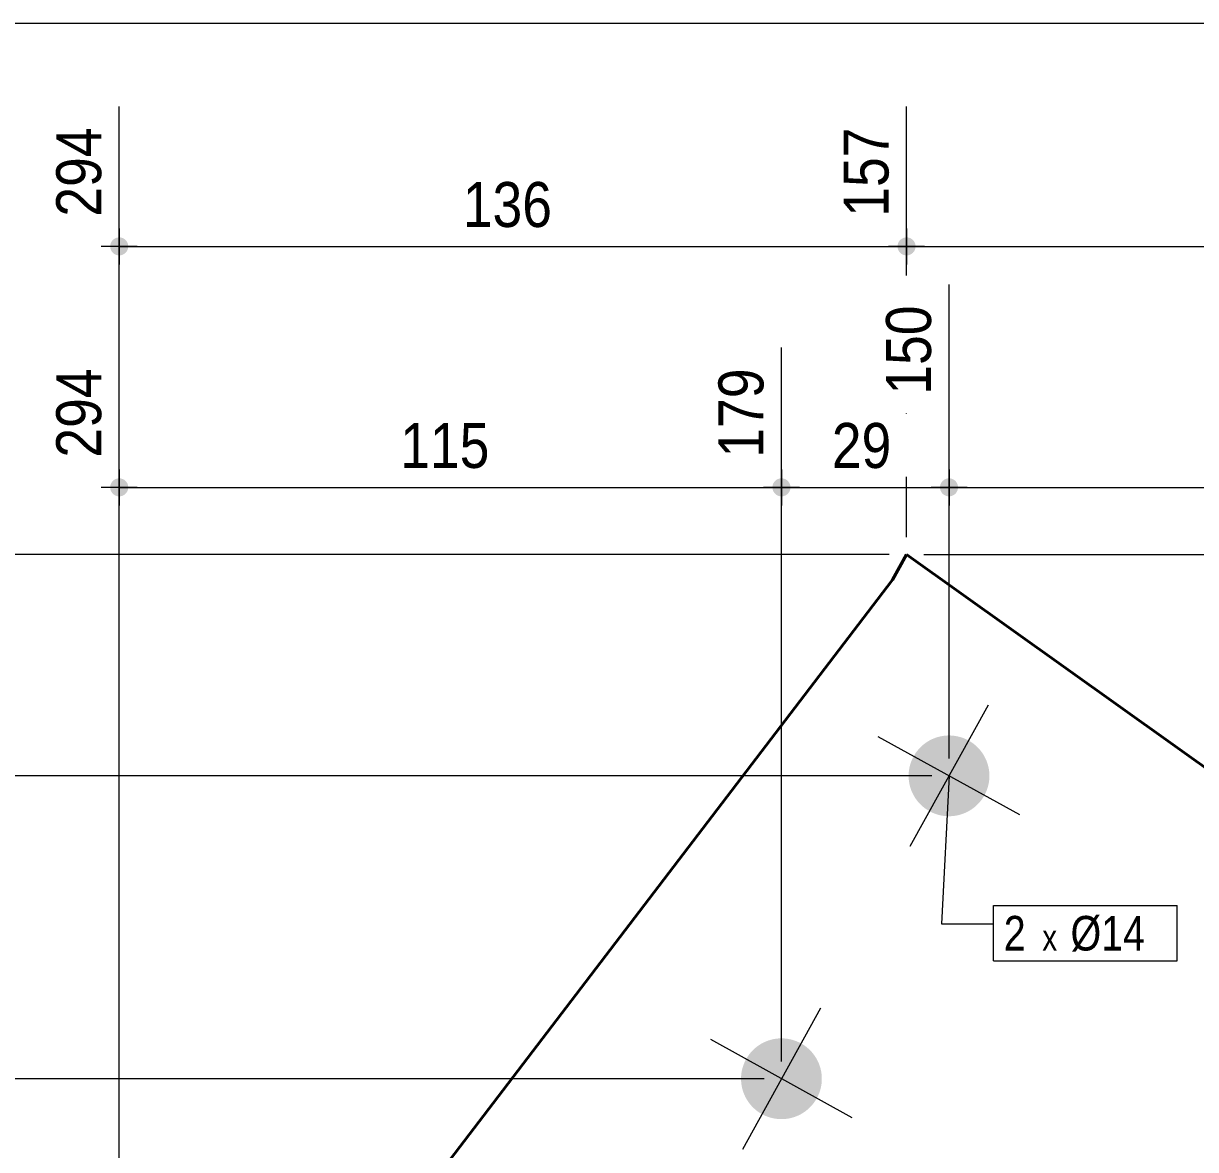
# Model space of a CAD drawing. Header units: millimetres. Extents: x 2 to 287, y 5 to 195.
# Drawn here: x 84.1 to 151.8, y 129.9 to 195 of the extents above; entities that cross this region are included whole.
import ezdxf

# ---------------------------------------------------------------- set-up
doc = ezdxf.new("R2010")
doc.units = ezdxf.units.MM
for name, color, linetype, lineweight in [('Boulon', 7, 'Continuous', 0), ('Cotation', 7, 'Continuous', 0), ('Désignation boulon', 3, 'Continuous', 0), ('Feuille dessin', 5, 'Continuous', 0), ('Piece', 2, 'Continuous', 0)]:
    doc.layers.add(name, color=color, linetype=linetype, lineweight=lineweight)
doc.styles.add('ARIAL', font='ARIAL.TTF')
doc.styles.add('COMIC_SANS_MS', font='COMIC.TTF')

# ---------------------------------------------------------------- blocks, each defined once
blk = doc.blocks.new('*A2')
at = {"layer": 'Boulon'}
for points in [[(135.533, 152.704), (135.563, 152.753), (135.593, 152.802), (135.625, 152.849), (135.658, 152.896), (135.693, 152.942), (135.728, 152.987), (135.764, 153.031), (135.802, 153.074), (135.84, 153.117), (135.88, 153.158), (135.921, 153.199), (135.962, 153.238), (136.005, 153.276), (136.048, 153.314), (136.092, 153.35), (136.138, 153.385), (136.184, 153.419), (136.231, 153.452), (136.278, 153.484), (136.327, 153.514), (136.376, 153.543), (136.426, 153.572), (136.476, 153.598), (136.528, 153.624), (136.579, 153.649), (136.632, 153.672), (136.685, 153.693), (136.738, 153.714), (136.792, 153.733), (136.847, 153.751), (136.901, 153.767), (136.957, 153.783), (137.012, 153.796), (137.068, 153.809), (137.124, 153.82), (137.181, 153.83), (137.237, 153.838), (137.294, 153.845), (137.351, 153.85), (137.408, 153.854), (137.466, 153.857), (137.523, 153.858), (137.58, 153.858), (137.637, 153.857), (137.695, 153.854), (137.752, 153.849), (137.809, 153.844), (137.865, 153.837), (137.922, 153.828), (137.978, 153.818), (138.035, 153.807), (138.09, 153.794), (138.146, 153.78), (138.201, 153.765), (138.256, 153.748), (138.31, 153.73), (138.364, 153.711), (138.418, 153.69), (138.47, 153.668), (138.523, 153.645), (138.574, 153.62), (138.626, 153.594), (138.676, 153.567), (138.726, 153.539), (138.775, 153.509), (138.823, 153.478), (138.871, 153.446), (138.917, 153.413), (138.963, 153.379), (139.008, 153.344), (139.053, 153.307), (139.096, 153.27), (139.138, 153.231), (139.18, 153.192), (139.22, 153.151), (139.259, 153.11), (139.298, 153.067), (139.335, 153.024), (139.371, 152.979), (139.407, 152.934), (139.441, 152.888), (139.473, 152.841), (139.505, 152.794), (139.536, 152.745), (139.565, 152.696), (139.593, 152.646), (139.62, 152.595), (139.646, 152.544), (139.67, 152.492), (139.693, 152.44), (139.715, 152.387), (139.735, 152.334), (139.755, 152.28), (139.772, 152.225), (139.789, 152.17), (139.804, 152.115), (139.818, 152.06), (139.83, 152.004), (139.841, 151.948), (139.851, 151.891), (139.859, 151.834), (139.866, 151.778), (139.872, 151.721), (139.876, 151.663), (139.879, 151.606), (139.88, 151.549), (139.88, 151.492), (139.878, 151.434), (139.875, 151.377), (139.871, 151.32), (139.865, 151.263), (139.858, 151.206), (139.85, 151.15), (139.84, 151.093), (139.828, 151.037), (139.816, 150.981), (139.802, 150.926), (139.786, 150.871), (139.77, 150.816), (139.752, 150.762), (139.732, 150.708), (139.711, 150.654), (139.689, 150.601), (139.666, 150.549), (139.641, 150.497), (139.616, 150.446), (139.589, 150.396), (139.56, 150.346), (139.531, 150.297), (139.5, 150.249), (139.468, 150.201), (139.435, 150.154), (139.401, 150.108), (139.365, 150.063), (139.329, 150.019), (139.291, 149.976), (139.253, 149.934), (139.213, 149.892), (139.173, 149.852), (139.131, 149.812), (139.089, 149.774), (139.045, 149.737), (139.001, 149.7), (138.956, 149.665), (138.91, 149.631), (138.863, 149.598), (138.815, 149.567), (138.767, 149.536), (138.717, 149.507), (138.668, 149.479), (138.617, 149.452), (138.566, 149.426), (138.514, 149.402), (138.462, 149.379), (138.409, 149.357), (138.355, 149.336), (138.301, 149.317), (138.247, 149.299), (138.192, 149.283), (138.137, 149.268), (138.081, 149.254), (138.025, 149.241), (137.969, 149.23), (137.913, 149.221), (137.856, 149.212), (137.799, 149.206), (137.742, 149.2), (137.685, 149.196), (137.628, 149.193), (137.571, 149.192), (137.513, 149.192), (137.456, 149.194), (137.399, 149.196), (137.342, 149.201), (137.285, 149.207), (137.228, 149.214), (137.171, 149.222), (137.115, 149.232), (137.059, 149.243), (137.003, 149.256), (136.947, 149.27), (136.892, 149.285), (136.837, 149.302), (136.783, 149.32), (136.729, 149.34), (136.676, 149.36), (136.623, 149.382), (136.571, 149.406), (136.519, 149.43), (136.468, 149.456), (136.417, 149.483), (136.368, 149.512), (136.319, 149.541), (136.27, 149.572), (136.223, 149.604), (136.176, 149.637), (136.13, 149.671), (136.085, 149.706), (136.041, 149.743), (135.997, 149.78), (135.955, 149.819), (135.914, 149.858), (135.873, 149.899), (135.834, 149.941), (135.796, 149.983), (135.758, 150.027), (135.722, 150.071), (135.687, 150.116), (135.653, 150.162), (135.62, 150.209), (135.588, 150.257), (135.558, 150.305), (135.528, 150.354), (135.5, 150.404), (135.473, 150.455), (135.448, 150.506), (135.423, 150.558), (135.4, 150.61), (135.378, 150.663), (135.358, 150.717), (135.339, 150.771), (135.321, 150.825), (135.304, 150.88), (135.289, 150.935), (135.275, 150.991), (135.263, 151.047), (135.252, 151.103), (135.242, 151.159), (135.234, 151.216), (135.227, 151.273), (135.222, 151.33), (135.217, 151.387), (135.215, 151.444), (135.213, 151.501), (135.214, 151.559), (135.215, 151.616), (135.218, 151.673), (135.222, 151.73), (135.228, 151.787), (135.235, 151.844), (135.244, 151.901), (135.254, 151.957), (135.265, 152.013), (135.278, 152.069), (135.292, 152.124), (135.307, 152.18), (135.324, 152.234), (135.342, 152.289), (135.361, 152.343), (135.382, 152.396), (135.404, 152.449), (135.427, 152.501), (135.452, 152.553), (135.478, 152.604), (135.505, 152.654)], [(125.854, 135.203), (125.883, 135.252), (125.914, 135.3), (125.946, 135.348), (125.979, 135.394), (126.013, 135.44), (126.048, 135.485), (126.085, 135.529), (126.122, 135.573), (126.161, 135.615), (126.2, 135.657), (126.241, 135.697), (126.283, 135.736), (126.325, 135.775), (126.368, 135.812), (126.413, 135.848), (126.458, 135.883), (126.504, 135.917), (126.551, 135.95), (126.599, 135.982), (126.647, 136.013), (126.696, 136.042), (126.746, 136.07), (126.797, 136.097), (126.848, 136.123), (126.9, 136.147), (126.952, 136.17), (127.005, 136.192), (127.059, 136.212), (127.113, 136.232), (127.167, 136.249), (127.222, 136.266), (127.277, 136.281), (127.333, 136.295), (127.389, 136.307), (127.445, 136.318), (127.501, 136.328), (127.558, 136.336), (127.615, 136.343), (127.672, 136.349), (127.729, 136.353), (127.786, 136.355), (127.843, 136.357), (127.901, 136.357), (127.958, 136.355), (128.015, 136.352), (128.072, 136.348), (128.129, 136.342), (128.186, 136.335), (128.242, 136.326), (128.299, 136.317), (128.355, 136.305), (128.411, 136.293), (128.466, 136.279), (128.522, 136.263), (128.576, 136.246), (128.631, 136.228), (128.685, 136.209), (128.738, 136.188), (128.791, 136.166), (128.843, 136.143), (128.895, 136.118), (128.946, 136.092), (128.996, 136.065), (129.046, 136.037), (129.095, 136.008), (129.144, 135.977), (129.191, 135.945), (129.238, 135.912), (129.284, 135.878), (129.329, 135.842), (129.373, 135.806), (129.416, 135.768), (129.459, 135.73), (129.5, 135.69), (129.54, 135.65), (129.58, 135.608), (129.618, 135.566), (129.656, 135.522), (129.692, 135.478), (129.727, 135.433), (129.761, 135.387), (129.794, 135.34), (129.826, 135.292), (129.856, 135.244), (129.885, 135.194), (129.914, 135.144), (129.94, 135.094), (129.966, 135.043), (129.99, 134.991), (130.014, 134.938), (130.035, 134.886), (130.056, 134.832), (130.075, 134.778), (130.093, 134.724), (130.109, 134.669), (130.125, 134.614), (130.138, 134.558), (130.151, 134.502), (130.162, 134.446), (130.172, 134.389), (130.18, 134.333), (130.187, 134.276), (130.192, 134.219), (130.196, 134.162), (130.199, 134.105), (130.2, 134.047), (130.2, 133.99), (130.199, 133.933), (130.196, 133.876), (130.191, 133.819), (130.186, 133.762), (130.179, 133.705), (130.17, 133.648), (130.16, 133.592), (130.149, 133.536), (130.136, 133.48), (130.122, 133.424), (130.107, 133.369), (130.09, 133.314), (130.072, 133.26), (130.053, 133.206), (130.032, 133.153), (130.01, 133.1), (129.986, 133.048), (129.962, 132.996), (129.936, 132.945), (129.909, 132.894), (129.881, 132.844), (129.851, 132.795), (129.82, 132.747), (129.788, 132.7), (129.755, 132.653), (129.721, 132.607), (129.686, 132.562), (129.649, 132.518), (129.612, 132.474), (129.573, 132.432), (129.534, 132.391), (129.493, 132.35), (129.452, 132.311), (129.409, 132.272), (129.366, 132.235), (129.321, 132.199), (129.276, 132.164), (129.23, 132.13), (129.183, 132.097), (129.136, 132.065), (129.087, 132.035), (129.038, 132.005), (128.988, 131.977), (128.937, 131.95), (128.886, 131.925), (128.834, 131.9), (128.782, 131.877), (128.729, 131.855), (128.676, 131.835), (128.622, 131.816), (128.567, 131.798), (128.512, 131.781), (128.457, 131.766), (128.402, 131.752), (128.346, 131.74), (128.289, 131.729), (128.233, 131.719), (128.176, 131.711), (128.12, 131.704), (128.063, 131.698), (128.005, 131.694), (127.948, 131.692), (127.891, 131.69), (127.834, 131.69), (127.776, 131.692), (127.719, 131.695), (127.662, 131.699), (127.605, 131.705), (127.548, 131.712), (127.492, 131.721), (127.435, 131.731), (127.379, 131.742), (127.323, 131.754), (127.268, 131.768), (127.213, 131.784), (127.158, 131.801), (127.104, 131.819), (127.05, 131.838), (126.996, 131.859), (126.943, 131.881), (126.891, 131.904), (126.839, 131.929), (126.788, 131.955), (126.738, 131.982), (126.688, 132.01), (126.639, 132.04), (126.591, 132.07), (126.543, 132.102), (126.496, 132.135), (126.45, 132.169), (126.405, 132.205), (126.361, 132.241), (126.318, 132.279), (126.276, 132.317), (126.234, 132.357), (126.194, 132.397), (126.154, 132.439), (126.116, 132.481), (126.079, 132.525), (126.042, 132.569), (126.007, 132.614), (125.973, 132.661), (125.94, 132.707), (125.909, 132.755), (125.878, 132.804), (125.849, 132.853), (125.821, 132.903), (125.794, 132.953), (125.768, 133.004), (125.744, 133.056), (125.721, 133.109), (125.699, 133.162), (125.678, 133.215), (125.659, 133.269), (125.641, 133.323), (125.625, 133.378), (125.61, 133.433), (125.596, 133.489), (125.583, 133.545), (125.572, 133.601), (125.563, 133.658), (125.554, 133.714), (125.547, 133.771), (125.542, 133.828), (125.538, 133.885), (125.535, 133.942), (125.534, 134), (125.534, 134.057), (125.536, 134.114), (125.538, 134.171), (125.543, 134.229), (125.549, 134.285), (125.556, 134.342), (125.564, 134.399), (125.574, 134.455), (125.585, 134.511), (125.598, 134.567), (125.612, 134.623), (125.627, 134.678), (125.644, 134.733), (125.662, 134.787), (125.682, 134.841), (125.702, 134.894), (125.724, 134.947), (125.748, 135), (125.772, 135.051), (125.798, 135.102), (125.825, 135.153)]]:
    blk.add_hatch(color=256, dxfattribs=at).paths.add_polyline_path(points, flags=17)
at = {"layer": 'Boulon', "linetype": 'Continuous', "lineweight": 0}
for p, q in [((139.805, 155.609), (135.288, 147.441)), ((141.63, 149.267), (133.463, 153.784)), ((130.126, 138.107), (125.609, 129.94)), ((131.951, 131.765), (123.783, 136.282))]:
    blk.add_line(p, q, dxfattribs=at)
blk = doc.blocks.new('*A4')
at = {"layer": 'Piece', "color": 2, "linetype": 'Continuous', "lineweight": 40}
for p, q in [((135.094032, 164.30912), (134.287402, 162.85066)), ((176.584149, 134.714732), (135.094032, 164.30912)), ((134.287402, 162.85066), (89.615001, 104.305943))]:
    blk.add_line(p, q, dxfattribs=at)
blk = doc.blocks.new('*A5')
at = {"layer": 'Feuille dessin', "linetype": 'Continuous', "lineweight": 0}
blk.add_line((282, 195), (5, 195), dxfattribs=at)
blk = doc.blocks.new('*A15')
at = {"layer": 'Cotation', "linetype": 'Continuous', "lineweight": 0}
blk.add_line((126.867, 134.024), (57.446, 134.024), dxfattribs=at)
blk = doc.blocks.new('*A16')
at = {"layer": 'Cotation', "linetype": 'Continuous', "lineweight": 0}
for p, q in [((136.547, 151.525), (53.806, 151.525)), ((126.867, 134.024), (57.446, 134.024))]:
    blk.add_line(p, q, dxfattribs=at)
blk = doc.blocks.new('*A17')
at = {"layer": 'Cotation', "linetype": 'Continuous', "lineweight": 0}
for p, q in [((134.094, 164.309), (60.529, 164.309)), ((136.547, 151.525), (53.806, 151.525))]:
    blk.add_line(p, q, dxfattribs=at)
blk = doc.blocks.new('*A23')
at = {"layer": 'Cotation'}
for points in [[(197.589, 163.79), (197.564, 163.792), (197.539, 163.795), (197.514, 163.799), (197.489, 163.805), (197.464, 163.812), (197.44, 163.82), (197.416, 163.829), (197.393, 163.839), (197.37, 163.851), (197.348, 163.863), (197.326, 163.877), (197.305, 163.891), (197.285, 163.907), (197.266, 163.924), (197.247, 163.941), (197.23, 163.96), (197.213, 163.979), (197.197, 163.999), (197.183, 164.02), (197.169, 164.042), (197.156, 164.064), (197.145, 164.087), (197.135, 164.11), (197.125, 164.134), (197.117, 164.158), (197.111, 164.183), (197.105, 164.208), (197.101, 164.233), (197.098, 164.258), (197.096, 164.284), (197.095, 164.309), (197.096, 164.335), (197.098, 164.36), (197.101, 164.385), (197.105, 164.411), (197.111, 164.435), (197.117, 164.46), (197.125, 164.484), (197.135, 164.508), (197.145, 164.531), (197.156, 164.554), (197.169, 164.576), (197.183, 164.598), (197.197, 164.619), (197.213, 164.639), (197.23, 164.658), (197.247, 164.677), (197.266, 164.694), (197.285, 164.711), (197.305, 164.727), (197.326, 164.741), (197.348, 164.755), (197.37, 164.768), (197.393, 164.779), (197.416, 164.79), (197.44, 164.799), (197.464, 164.807), (197.489, 164.814), (197.514, 164.819), (197.539, 164.823), (197.564, 164.827), (197.589, 164.828), (197.615, 164.829), (197.641, 164.828), (197.666, 164.827), (197.691, 164.823), (197.716, 164.819), (197.741, 164.814), (197.766, 164.807), (197.79, 164.799), (197.814, 164.79), (197.837, 164.779), (197.86, 164.768), (197.882, 164.755), (197.904, 164.741), (197.925, 164.727), (197.945, 164.711), (197.964, 164.694), (197.983, 164.677), (198, 164.658), (198.017, 164.639), (198.033, 164.619), (198.047, 164.598), (198.061, 164.576), (198.074, 164.554), (198.085, 164.531), (198.095, 164.508), (198.105, 164.484), (198.113, 164.46), (198.119, 164.435), (198.125, 164.411), (198.129, 164.385), (198.132, 164.36), (198.134, 164.335), (198.135, 164.309), (198.134, 164.284), (198.132, 164.258), (198.129, 164.233), (198.125, 164.208), (198.119, 164.183), (198.113, 164.158), (198.105, 164.134), (198.095, 164.11), (198.085, 164.087), (198.074, 164.064), (198.061, 164.042), (198.047, 164.02), (198.033, 163.999), (198.017, 163.979), (198, 163.96), (197.983, 163.941), (197.964, 163.924), (197.945, 163.907), (197.925, 163.891), (197.904, 163.877), (197.882, 163.863), (197.86, 163.851), (197.837, 163.839), (197.814, 163.829), (197.79, 163.82), (197.766, 163.812), (197.741, 163.805), (197.716, 163.799), (197.691, 163.795), (197.666, 163.792), (197.641, 163.79), (197.615, 163.789)], [(197.589, 134.195), (197.564, 134.197), (197.539, 134.2), (197.514, 134.205), (197.489, 134.21), (197.464, 134.217), (197.44, 134.225), (197.416, 134.234), (197.393, 134.245), (197.37, 134.256), (197.348, 134.269), (197.326, 134.282), (197.305, 134.297), (197.285, 134.313), (197.266, 134.329), (197.247, 134.347), (197.23, 134.366), (197.213, 134.385), (197.197, 134.405), (197.183, 134.426), (197.169, 134.447), (197.156, 134.47), (197.145, 134.492), (197.135, 134.516), (197.125, 134.54), (197.117, 134.564), (197.111, 134.588), (197.105, 134.613), (197.101, 134.638), (197.098, 134.664), (197.096, 134.689), (197.095, 134.715), (197.096, 134.74), (197.098, 134.766), (197.101, 134.791), (197.105, 134.816), (197.111, 134.841), (197.117, 134.866), (197.125, 134.89), (197.135, 134.914), (197.145, 134.937), (197.156, 134.96), (197.169, 134.982), (197.183, 135.004), (197.197, 135.024), (197.213, 135.045), (197.23, 135.064), (197.247, 135.082), (197.266, 135.1), (197.285, 135.117), (197.305, 135.132), (197.326, 135.147), (197.348, 135.161), (197.37, 135.173), (197.393, 135.185), (197.416, 135.195), (197.44, 135.204), (197.464, 135.212), (197.489, 135.219), (197.514, 135.225), (197.539, 135.229), (197.564, 135.232), (197.589, 135.234), (197.615, 135.235), (197.641, 135.234), (197.666, 135.232), (197.691, 135.229), (197.716, 135.225), (197.741, 135.219), (197.766, 135.212), (197.79, 135.204), (197.814, 135.195), (197.837, 135.185), (197.86, 135.173), (197.882, 135.161), (197.904, 135.147), (197.925, 135.132), (197.945, 135.117), (197.964, 135.1), (197.983, 135.082), (198, 135.064), (198.017, 135.045), (198.033, 135.024), (198.047, 135.004), (198.061, 134.982), (198.074, 134.96), (198.085, 134.937), (198.095, 134.914), (198.105, 134.89), (198.113, 134.866), (198.119, 134.841), (198.125, 134.816), (198.129, 134.791), (198.132, 134.766), (198.134, 134.74), (198.135, 134.715), (198.134, 134.689), (198.132, 134.664), (198.129, 134.638), (198.125, 134.613), (198.119, 134.588), (198.113, 134.564), (198.105, 134.54), (198.095, 134.516), (198.085, 134.492), (198.074, 134.47), (198.061, 134.447), (198.047, 134.426), (198.033, 134.405), (198.017, 134.385), (198, 134.366), (197.983, 134.347), (197.964, 134.329), (197.945, 134.313), (197.925, 134.297), (197.904, 134.282), (197.882, 134.269), (197.86, 134.256), (197.837, 134.245), (197.814, 134.234), (197.79, 134.225), (197.766, 134.217), (197.741, 134.21), (197.716, 134.205), (197.691, 134.2), (197.666, 134.197), (197.641, 134.195), (197.615, 134.195)]]:
    blk.add_hatch(color=256, dxfattribs=at).paths.add_polyline_path(points, flags=17)
at = {"layer": 'Cotation', "linetype": 'Continuous', "lineweight": 0}
for p, q in [((197.615, 165.349), (197.615, 163.269)), ((197.615, 164.309), (197.615, 165.349)), ((136.094, 164.309), (200.683, 164.309)), ((196.575, 164.309), (198.655, 164.309)), ((197.615, 134.715), (197.615, 164.309)), ((197.615, 135.755), (197.615, 133.675)), ((177.584, 134.715), (203.766, 134.715)), ((196.575, 134.715), (198.655, 134.715)), ((197.615, 134.715), (197.615, 133.675))]:
    blk.add_line(p, q, dxfattribs=at)
at = {"layer": 'Cotation'}
for p in [(197.615, 164.309), (197.615, 134.715)]:
    blk.add_point(p, dxfattribs=at)
at = {"layer": 'Cotation', "style": 'ARIAL', "width": 0.85}
blk.add_text('0', height=2.6, dxfattribs=at).set_placement((198.755, 165.349))
blk.add_text('89', height=2.6, rotation=90.00021, dxfattribs=at).set_placement((196.495, 147.584))
blk = doc.blocks.new('*A26')
at = {"layer": 'Cotation'}
for points in [[(89.589, 167.676), (89.564, 167.678), (89.539, 167.681), (89.514, 167.685), (89.489, 167.691), (89.464, 167.698), (89.44, 167.706), (89.416, 167.715), (89.393, 167.725), (89.37, 167.737), (89.348, 167.749), (89.326, 167.763), (89.305, 167.778), (89.285, 167.793), (89.266, 167.81), (89.247, 167.828), (89.23, 167.846), (89.213, 167.865), (89.197, 167.886), (89.183, 167.906), (89.169, 167.928), (89.156, 167.95), (89.145, 167.973), (89.135, 167.996), (89.125, 168.02), (89.117, 168.044), (89.111, 168.069), (89.105, 168.094), (89.101, 168.119), (89.098, 168.144), (89.096, 168.17), (89.095, 168.195), (89.096, 168.221), (89.098, 168.246), (89.101, 168.272), (89.105, 168.297), (89.111, 168.322), (89.117, 168.346), (89.125, 168.37), (89.135, 168.394), (89.145, 168.418), (89.156, 168.44), (89.169, 168.463), (89.183, 168.484), (89.197, 168.505), (89.213, 168.525), (89.23, 168.545), (89.247, 168.563), (89.266, 168.581), (89.285, 168.597), (89.305, 168.613), (89.326, 168.628), (89.348, 168.641), (89.37, 168.654), (89.393, 168.665), (89.416, 168.676), (89.44, 168.685), (89.464, 168.693), (89.489, 168.7), (89.514, 168.705), (89.539, 168.71), (89.564, 168.713), (89.589, 168.715), (89.615, 168.715), (89.641, 168.715), (89.666, 168.713), (89.691, 168.71), (89.716, 168.705), (89.741, 168.7), (89.766, 168.693), (89.79, 168.685), (89.814, 168.676), (89.837, 168.665), (89.86, 168.654), (89.882, 168.641), (89.904, 168.628), (89.925, 168.613), (89.945, 168.597), (89.964, 168.581), (89.983, 168.563), (90, 168.545), (90.017, 168.525), (90.033, 168.505), (90.047, 168.484), (90.061, 168.463), (90.074, 168.44), (90.085, 168.418), (90.095, 168.394), (90.105, 168.37), (90.113, 168.346), (90.119, 168.322), (90.125, 168.297), (90.129, 168.272), (90.132, 168.246), (90.134, 168.221), (90.135, 168.195), (90.134, 168.17), (90.132, 168.144), (90.129, 168.119), (90.125, 168.094), (90.119, 168.069), (90.113, 168.044), (90.105, 168.02), (90.095, 167.996), (90.085, 167.973), (90.074, 167.95), (90.061, 167.928), (90.047, 167.906), (90.033, 167.886), (90.017, 167.865), (90, 167.846), (89.983, 167.828), (89.964, 167.81), (89.945, 167.793), (89.925, 167.778), (89.904, 167.763), (89.882, 167.749), (89.86, 167.737), (89.837, 167.725), (89.814, 167.715), (89.79, 167.706), (89.766, 167.698), (89.741, 167.691), (89.716, 167.685), (89.691, 167.681), (89.666, 167.678), (89.641, 167.676), (89.615, 167.675)], [(127.842, 167.676), (127.816, 167.678), (127.791, 167.681), (127.766, 167.685), (127.741, 167.691), (127.716, 167.698), (127.692, 167.706), (127.668, 167.715), (127.645, 167.725), (127.622, 167.737), (127.6, 167.749), (127.578, 167.763), (127.557, 167.778), (127.537, 167.793), (127.518, 167.81), (127.499, 167.828), (127.482, 167.846), (127.465, 167.865), (127.449, 167.886), (127.435, 167.906), (127.421, 167.928), (127.409, 167.95), (127.397, 167.973), (127.387, 167.996), (127.377, 168.02), (127.369, 168.044), (127.363, 168.069), (127.357, 168.094), (127.353, 168.119), (127.35, 168.144), (127.348, 168.17), (127.347, 168.195), (127.348, 168.221), (127.35, 168.246), (127.353, 168.272), (127.357, 168.297), (127.363, 168.322), (127.369, 168.346), (127.377, 168.37), (127.387, 168.394), (127.397, 168.418), (127.409, 168.44), (127.421, 168.463), (127.435, 168.484), (127.449, 168.505), (127.465, 168.525), (127.482, 168.545), (127.499, 168.563), (127.518, 168.581), (127.537, 168.597), (127.557, 168.613), (127.578, 168.628), (127.6, 168.641), (127.622, 168.654), (127.645, 168.665), (127.668, 168.676), (127.692, 168.685), (127.716, 168.693), (127.741, 168.7), (127.766, 168.705), (127.791, 168.71), (127.816, 168.713), (127.842, 168.715), (127.867, 168.715), (127.893, 168.715), (127.918, 168.713), (127.943, 168.71), (127.969, 168.705), (127.993, 168.7), (128.018, 168.693), (128.042, 168.685), (128.066, 168.676), (128.089, 168.665), (128.112, 168.654), (128.134, 168.641), (128.156, 168.628), (128.177, 168.613), (128.197, 168.597), (128.216, 168.581), (128.235, 168.563), (128.252, 168.545), (128.269, 168.525), (128.285, 168.505), (128.299, 168.484), (128.313, 168.463), (128.326, 168.44), (128.337, 168.418), (128.348, 168.394), (128.357, 168.37), (128.365, 168.346), (128.372, 168.322), (128.377, 168.297), (128.381, 168.272), (128.385, 168.246), (128.386, 168.221), (128.387, 168.195), (128.386, 168.17), (128.385, 168.144), (128.381, 168.119), (128.377, 168.094), (128.372, 168.069), (128.365, 168.044), (128.357, 168.02), (128.348, 167.996), (128.337, 167.973), (128.326, 167.95), (128.313, 167.928), (128.299, 167.906), (128.285, 167.886), (128.269, 167.865), (128.252, 167.846), (128.235, 167.828), (128.216, 167.81), (128.197, 167.793), (128.177, 167.778), (128.156, 167.763), (128.134, 167.749), (128.112, 167.737), (128.089, 167.725), (128.066, 167.715), (128.042, 167.706), (128.018, 167.698), (127.993, 167.691), (127.969, 167.685), (127.943, 167.681), (127.918, 167.678), (127.893, 167.676), (127.867, 167.675)]]:
    blk.add_hatch(color=256, dxfattribs=at).paths.add_polyline_path(points, flags=17)
at = {"layer": 'Cotation', "linetype": 'Continuous', "lineweight": 0}
for p, q in [((89.615, 105.306), (89.615, 176.275)), ((127.867, 135.024), (127.867, 176.275)), ((89.615, 169.235), (89.615, 167.155)), ((127.867, 169.235), (127.867, 167.155)), ((90.655, 168.195), (88.575, 168.195)), ((89.615, 168.195), (88.575, 168.195)), ((89.615, 168.195), (127.867, 168.195)), ((128.907, 168.195), (126.827, 168.195)), ((127.867, 168.195), (128.907, 168.195))]:
    blk.add_line(p, q, dxfattribs=at)
at = {"layer": 'Cotation'}
for p in [(89.615, 168.195), (127.867, 168.195)]:
    blk.add_point(p, dxfattribs=at)
at = {"layer": 'Cotation', "style": 'ARIAL', "width": 0.85}
for s, p in [('294', (88.575, 169.912)), ('179', (126.827, 169.912))]:
    blk.add_text(s, height=2.6, rotation=90.00021, dxfattribs=at).set_placement(p)
blk.add_text('115', height=2.6, dxfattribs=at).set_placement((105.848, 169.315))
blk = doc.blocks.new('*A27')
at = {"layer": 'Cotation'}
for points in [[(127.842, 167.676), (127.816, 167.678), (127.791, 167.681), (127.766, 167.685), (127.741, 167.691), (127.716, 167.698), (127.692, 167.706), (127.668, 167.715), (127.645, 167.725), (127.622, 167.737), (127.6, 167.749), (127.578, 167.763), (127.557, 167.778), (127.537, 167.793), (127.518, 167.81), (127.499, 167.828), (127.482, 167.846), (127.465, 167.865), (127.449, 167.886), (127.435, 167.906), (127.421, 167.928), (127.409, 167.95), (127.397, 167.973), (127.387, 167.996), (127.377, 168.02), (127.369, 168.044), (127.363, 168.069), (127.357, 168.094), (127.353, 168.119), (127.35, 168.144), (127.348, 168.17), (127.347, 168.195), (127.348, 168.221), (127.35, 168.246), (127.353, 168.272), (127.357, 168.297), (127.363, 168.322), (127.369, 168.346), (127.377, 168.37), (127.387, 168.394), (127.397, 168.418), (127.409, 168.44), (127.421, 168.463), (127.435, 168.484), (127.449, 168.505), (127.465, 168.525), (127.482, 168.545), (127.499, 168.563), (127.518, 168.581), (127.537, 168.597), (127.557, 168.613), (127.578, 168.628), (127.6, 168.641), (127.622, 168.654), (127.645, 168.665), (127.668, 168.676), (127.692, 168.685), (127.716, 168.693), (127.741, 168.7), (127.766, 168.705), (127.791, 168.71), (127.816, 168.713), (127.842, 168.715), (127.867, 168.715), (127.893, 168.715), (127.918, 168.713), (127.943, 168.71), (127.969, 168.705), (127.993, 168.7), (128.018, 168.693), (128.042, 168.685), (128.066, 168.676), (128.089, 168.665), (128.112, 168.654), (128.134, 168.641), (128.156, 168.628), (128.177, 168.613), (128.197, 168.597), (128.216, 168.581), (128.235, 168.563), (128.252, 168.545), (128.269, 168.525), (128.285, 168.505), (128.299, 168.484), (128.313, 168.463), (128.326, 168.44), (128.337, 168.418), (128.348, 168.394), (128.357, 168.37), (128.365, 168.346), (128.372, 168.322), (128.377, 168.297), (128.381, 168.272), (128.385, 168.246), (128.386, 168.221), (128.387, 168.195), (128.386, 168.17), (128.385, 168.144), (128.381, 168.119), (128.377, 168.094), (128.372, 168.069), (128.365, 168.044), (128.357, 168.02), (128.348, 167.996), (128.337, 167.973), (128.326, 167.95), (128.313, 167.928), (128.299, 167.906), (128.285, 167.886), (128.269, 167.865), (128.252, 167.846), (128.235, 167.828), (128.216, 167.81), (128.197, 167.793), (128.177, 167.778), (128.156, 167.763), (128.134, 167.749), (128.112, 167.737), (128.089, 167.725), (128.066, 167.715), (128.042, 167.706), (128.018, 167.698), (127.993, 167.691), (127.969, 167.685), (127.943, 167.681), (127.918, 167.678), (127.893, 167.676), (127.867, 167.675)], [(137.521, 167.676), (137.496, 167.678), (137.47, 167.681), (137.445, 167.685), (137.42, 167.691), (137.396, 167.698), (137.371, 167.706), (137.348, 167.715), (137.324, 167.725), (137.302, 167.737), (137.279, 167.749), (137.258, 167.763), (137.237, 167.778), (137.217, 167.793), (137.197, 167.81), (137.179, 167.828), (137.161, 167.846), (137.145, 167.865), (137.129, 167.886), (137.114, 167.906), (137.101, 167.928), (137.088, 167.95), (137.077, 167.973), (137.066, 167.996), (137.057, 168.02), (137.049, 168.044), (137.042, 168.069), (137.037, 168.094), (137.032, 168.119), (137.029, 168.144), (137.027, 168.17), (137.027, 168.195), (137.027, 168.221), (137.029, 168.246), (137.032, 168.272), (137.037, 168.297), (137.042, 168.322), (137.049, 168.346), (137.057, 168.37), (137.066, 168.394), (137.077, 168.418), (137.088, 168.44), (137.101, 168.463), (137.114, 168.484), (137.129, 168.505), (137.145, 168.525), (137.161, 168.545), (137.179, 168.563), (137.197, 168.581), (137.217, 168.597), (137.237, 168.613), (137.258, 168.628), (137.279, 168.641), (137.302, 168.654), (137.324, 168.665), (137.348, 168.676), (137.371, 168.685), (137.396, 168.693), (137.42, 168.7), (137.445, 168.705), (137.47, 168.71), (137.496, 168.713), (137.521, 168.715), (137.547, 168.715), (137.572, 168.715), (137.598, 168.713), (137.623, 168.71), (137.648, 168.705), (137.673, 168.7), (137.698, 168.693), (137.722, 168.685), (137.746, 168.676), (137.769, 168.665), (137.792, 168.654), (137.814, 168.641), (137.836, 168.628), (137.856, 168.613), (137.877, 168.597), (137.896, 168.581), (137.914, 168.563), (137.932, 168.545), (137.949, 168.525), (137.964, 168.505), (137.979, 168.484), (137.993, 168.463), (138.005, 168.44), (138.017, 168.418), (138.027, 168.394), (138.036, 168.37), (138.044, 168.346), (138.051, 168.322), (138.057, 168.297), (138.061, 168.272), (138.064, 168.246), (138.066, 168.221), (138.067, 168.195), (138.066, 168.17), (138.064, 168.144), (138.061, 168.119), (138.057, 168.094), (138.051, 168.069), (138.044, 168.044), (138.036, 168.02), (138.027, 167.996), (138.017, 167.973), (138.005, 167.95), (137.993, 167.928), (137.979, 167.906), (137.964, 167.886), (137.949, 167.865), (137.932, 167.846), (137.914, 167.828), (137.896, 167.81), (137.877, 167.793), (137.856, 167.778), (137.836, 167.763), (137.814, 167.749), (137.792, 167.737), (137.769, 167.725), (137.746, 167.715), (137.722, 167.706), (137.698, 167.698), (137.673, 167.691), (137.648, 167.685), (137.623, 167.681), (137.598, 167.678), (137.572, 167.676), (137.547, 167.675)]]:
    blk.add_hatch(color=256, dxfattribs=at).paths.add_polyline_path(points, flags=17)
at = {"layer": 'Cotation', "linetype": 'Continuous', "lineweight": 0}
for p, q in [((137.547, 152.525), (137.547, 179.915)), ((127.867, 135.024), (127.867, 176.275)), ((127.867, 169.235), (127.867, 167.155)), ((137.547, 169.235), (137.547, 167.155)), ((128.907, 168.195), (126.827, 168.195)), ((127.867, 168.195), (126.827, 168.195)), ((127.867, 168.195), (137.547, 168.195)), ((138.587, 168.195), (136.507, 168.195)), ((137.547, 168.195), (138.587, 168.195))]:
    blk.add_line(p, q, dxfattribs=at)
at = {"layer": 'Cotation'}
for p in [(127.867, 168.195), (137.547, 168.195)]:
    blk.add_point(p, dxfattribs=at)
at = {"layer": 'Cotation', "style": 'ARIAL', "width": 0.85}
blk.add_text('150', height=2.6, rotation=90.00021, dxfattribs=at).set_placement((136.507, 173.552))
blk.add_text('29', height=2.6, dxfattribs=at).set_placement((130.778, 169.315))
blk = doc.blocks.new('*A28')
at = {"layer": 'Cotation'}
blk.add_hatch(color=256, dxfattribs=at).paths.add_polyline_path([(137.521, 167.676), (137.496, 167.678), (137.47, 167.681), (137.445, 167.685), (137.42, 167.691), (137.396, 167.698), (137.371, 167.706), (137.348, 167.715), (137.324, 167.725), (137.302, 167.737), (137.279, 167.749), (137.258, 167.763), (137.237, 167.778), (137.217, 167.793), (137.197, 167.81), (137.179, 167.828), (137.161, 167.846), (137.145, 167.865), (137.129, 167.886), (137.114, 167.906), (137.101, 167.928), (137.088, 167.95), (137.077, 167.973), (137.066, 167.996), (137.057, 168.02), (137.049, 168.044), (137.042, 168.069), (137.037, 168.094), (137.032, 168.119), (137.029, 168.144), (137.027, 168.17), (137.027, 168.195), (137.027, 168.221), (137.029, 168.246), (137.032, 168.272), (137.037, 168.297), (137.042, 168.322), (137.049, 168.346), (137.057, 168.37), (137.066, 168.394), (137.077, 168.418), (137.088, 168.44), (137.101, 168.463), (137.114, 168.484), (137.129, 168.505), (137.145, 168.525), (137.161, 168.545), (137.179, 168.563), (137.197, 168.581), (137.217, 168.597), (137.237, 168.613), (137.258, 168.628), (137.279, 168.641), (137.302, 168.654), (137.324, 168.665), (137.348, 168.676), (137.371, 168.685), (137.396, 168.693), (137.42, 168.7), (137.445, 168.705), (137.47, 168.71), (137.496, 168.713), (137.521, 168.715), (137.547, 168.715), (137.572, 168.715), (137.598, 168.713), (137.623, 168.71), (137.648, 168.705), (137.673, 168.7), (137.698, 168.693), (137.722, 168.685), (137.746, 168.676), (137.769, 168.665), (137.792, 168.654), (137.814, 168.641), (137.836, 168.628), (137.856, 168.613), (137.877, 168.597), (137.896, 168.581), (137.914, 168.563), (137.932, 168.545), (137.949, 168.525), (137.964, 168.505), (137.979, 168.484), (137.993, 168.463), (138.005, 168.44), (138.017, 168.418), (138.027, 168.394), (138.036, 168.37), (138.044, 168.346), (138.051, 168.322), (138.057, 168.297), (138.061, 168.272), (138.064, 168.246), (138.066, 168.221), (138.067, 168.195), (138.066, 168.17), (138.064, 168.144), (138.061, 168.119), (138.057, 168.094), (138.051, 168.069), (138.044, 168.044), (138.036, 168.02), (138.027, 167.996), (138.017, 167.973), (138.005, 167.95), (137.993, 167.928), (137.979, 167.906), (137.964, 167.886), (137.949, 167.865), (137.932, 167.846), (137.914, 167.828), (137.896, 167.81), (137.877, 167.793), (137.856, 167.778), (137.836, 167.763), (137.814, 167.749), (137.792, 167.737), (137.769, 167.725), (137.746, 167.715), (137.722, 167.706), (137.698, 167.698), (137.673, 167.691), (137.648, 167.685), (137.623, 167.681), (137.598, 167.678), (137.572, 167.676), (137.547, 167.675)], flags=17)
at = {"layer": 'Cotation', "linetype": 'Continuous', "lineweight": 0}
for p, q in [((137.547, 152.525), (137.547, 179.915)), ((137.547, 169.235), (137.547, 167.155)), ((138.587, 168.195), (136.507, 168.195)), ((137.547, 168.195), (136.507, 168.195)), ((137.547, 168.195), (187.586, 168.195))]:
    blk.add_line(p, q, dxfattribs=at)
at = {"layer": 'Cotation'}
blk.add_point((137.547, 168.195), dxfattribs=at)
blk = doc.blocks.new('*A29')
at = {"layer": 'Cotation'}
for points in [[(89.589, 181.598), (89.564, 181.6), (89.539, 181.603), (89.514, 181.607), (89.489, 181.613), (89.464, 181.62), (89.44, 181.628), (89.416, 181.637), (89.393, 181.647), (89.37, 181.659), (89.348, 181.671), (89.326, 181.685), (89.305, 181.7), (89.285, 181.715), (89.266, 181.732), (89.247, 181.75), (89.23, 181.768), (89.213, 181.787), (89.197, 181.808), (89.183, 181.828), (89.169, 181.85), (89.156, 181.872), (89.145, 181.895), (89.135, 181.918), (89.125, 181.942), (89.117, 181.966), (89.111, 181.991), (89.105, 182.016), (89.101, 182.041), (89.098, 182.066), (89.096, 182.092), (89.095, 182.117), (89.096, 182.143), (89.098, 182.168), (89.101, 182.194), (89.105, 182.219), (89.111, 182.244), (89.117, 182.268), (89.125, 182.293), (89.135, 182.316), (89.145, 182.34), (89.156, 182.363), (89.169, 182.385), (89.183, 182.406), (89.197, 182.427), (89.213, 182.447), (89.23, 182.467), (89.247, 182.485), (89.266, 182.503), (89.285, 182.519), (89.305, 182.535), (89.326, 182.55), (89.348, 182.563), (89.37, 182.576), (89.393, 182.587), (89.416, 182.598), (89.44, 182.607), (89.464, 182.615), (89.489, 182.622), (89.514, 182.627), (89.539, 182.632), (89.564, 182.635), (89.589, 182.637), (89.615, 182.637), (89.641, 182.637), (89.666, 182.635), (89.691, 182.632), (89.716, 182.627), (89.741, 182.622), (89.766, 182.615), (89.79, 182.607), (89.814, 182.598), (89.837, 182.587), (89.86, 182.576), (89.882, 182.563), (89.904, 182.55), (89.925, 182.535), (89.945, 182.519), (89.964, 182.503), (89.983, 182.485), (90, 182.467), (90.017, 182.447), (90.033, 182.427), (90.047, 182.406), (90.061, 182.385), (90.074, 182.363), (90.085, 182.34), (90.095, 182.316), (90.105, 182.293), (90.113, 182.268), (90.119, 182.244), (90.125, 182.219), (90.129, 182.194), (90.132, 182.168), (90.134, 182.143), (90.135, 182.117), (90.134, 182.092), (90.132, 182.066), (90.129, 182.041), (90.125, 182.016), (90.119, 181.991), (90.113, 181.966), (90.105, 181.942), (90.095, 181.918), (90.085, 181.895), (90.074, 181.872), (90.061, 181.85), (90.047, 181.828), (90.033, 181.808), (90.017, 181.787), (90, 181.768), (89.983, 181.75), (89.964, 181.732), (89.945, 181.715), (89.925, 181.7), (89.904, 181.685), (89.882, 181.671), (89.86, 181.659), (89.837, 181.647), (89.814, 181.637), (89.79, 181.628), (89.766, 181.62), (89.741, 181.613), (89.716, 181.607), (89.691, 181.603), (89.666, 181.6), (89.641, 181.598), (89.615, 181.597)], [(135.069, 181.598), (135.043, 181.6), (135.018, 181.603), (134.993, 181.607), (134.968, 181.613), (134.943, 181.62), (134.919, 181.628), (134.895, 181.637), (134.872, 181.647), (134.849, 181.659), (134.827, 181.671), (134.805, 181.685), (134.784, 181.7), (134.764, 181.715), (134.745, 181.732), (134.726, 181.75), (134.709, 181.768), (134.692, 181.787), (134.676, 181.808), (134.662, 181.828), (134.648, 181.85), (134.635, 181.872), (134.624, 181.895), (134.614, 181.918), (134.604, 181.942), (134.596, 181.966), (134.59, 181.991), (134.584, 182.016), (134.58, 182.041), (134.577, 182.066), (134.575, 182.092), (134.574, 182.117), (134.575, 182.143), (134.577, 182.168), (134.58, 182.194), (134.584, 182.219), (134.59, 182.244), (134.596, 182.268), (134.604, 182.293), (134.614, 182.316), (134.624, 182.34), (134.635, 182.363), (134.648, 182.385), (134.662, 182.406), (134.676, 182.427), (134.692, 182.447), (134.709, 182.467), (134.726, 182.485), (134.745, 182.503), (134.764, 182.519), (134.784, 182.535), (134.805, 182.55), (134.827, 182.563), (134.849, 182.576), (134.872, 182.587), (134.895, 182.598), (134.919, 182.607), (134.943, 182.615), (134.968, 182.622), (134.993, 182.627), (135.018, 182.632), (135.043, 182.635), (135.069, 182.637), (135.094, 182.637), (135.12, 182.637), (135.145, 182.635), (135.17, 182.632), (135.195, 182.627), (135.22, 182.622), (135.245, 182.615), (135.269, 182.607), (135.293, 182.598), (135.316, 182.587), (135.339, 182.576), (135.361, 182.563), (135.383, 182.55), (135.404, 182.535), (135.424, 182.519), (135.443, 182.503), (135.462, 182.485), (135.479, 182.467), (135.496, 182.447), (135.512, 182.427), (135.526, 182.406), (135.54, 182.385), (135.553, 182.363), (135.564, 182.34), (135.574, 182.316), (135.584, 182.293), (135.592, 182.268), (135.598, 182.244), (135.604, 182.219), (135.608, 182.194), (135.612, 182.168), (135.613, 182.143), (135.614, 182.117), (135.613, 182.092), (135.612, 182.066), (135.608, 182.041), (135.604, 182.016), (135.598, 181.991), (135.592, 181.966), (135.584, 181.942), (135.574, 181.918), (135.564, 181.895), (135.553, 181.872), (135.54, 181.85), (135.526, 181.828), (135.512, 181.808), (135.496, 181.787), (135.479, 181.768), (135.462, 181.75), (135.443, 181.732), (135.424, 181.715), (135.404, 181.7), (135.383, 181.685), (135.361, 181.671), (135.339, 181.659), (135.316, 181.647), (135.293, 181.637), (135.269, 181.628), (135.245, 181.62), (135.22, 181.613), (135.195, 181.607), (135.17, 181.603), (135.145, 181.6), (135.12, 181.598), (135.094, 181.597)]]:
    blk.add_hatch(color=256, dxfattribs=at).paths.add_polyline_path(points, flags=17)
at = {"layer": 'Cotation', "linetype": 'Continuous', "lineweight": 0}
for p, q in [((89.615, 105.306), (89.615, 190.197)), ((135.094, 180.435), (135.094, 190.197)), ((89.615, 183.157), (89.615, 181.077)), ((135.094, 183.157), (135.094, 181.077)), ((90.655, 182.117), (88.575, 182.117)), ((89.615, 182.117), (88.575, 182.117)), ((89.615, 182.117), (135.094, 182.117)), ((136.134, 182.117), (134.054, 182.117)), ((135.094, 182.117), (136.134, 182.117)), ((135.094, 172.435), (135.094, 172.455)), ((135.094, 165.309), (135.094, 168.795))]:
    blk.add_line(p, q, dxfattribs=at)
at = {"layer": 'Cotation'}
for p in [(89.615, 182.117), (135.094, 182.117)]:
    blk.add_point(p, dxfattribs=at)
at = {"layer": 'Cotation', "style": 'ARIAL', "width": 0.85}
for s, p in [('294', (88.575, 183.834)), ('157', (134.054, 183.834))]:
    blk.add_text(s, height=2.6, rotation=90.00021, dxfattribs=at).set_placement(p)
blk.add_text('136', height=2.6, dxfattribs=at).set_placement((109.462, 183.237))
blk = doc.blocks.new('*A30')
at = {"layer": 'Cotation'}
for points in [[(135.069, 181.598), (135.043, 181.6), (135.018, 181.603), (134.993, 181.607), (134.968, 181.613), (134.943, 181.62), (134.919, 181.628), (134.895, 181.637), (134.872, 181.647), (134.849, 181.659), (134.827, 181.671), (134.805, 181.685), (134.784, 181.7), (134.764, 181.715), (134.745, 181.732), (134.726, 181.75), (134.709, 181.768), (134.692, 181.787), (134.676, 181.808), (134.662, 181.828), (134.648, 181.85), (134.635, 181.872), (134.624, 181.895), (134.614, 181.918), (134.604, 181.942), (134.596, 181.966), (134.59, 181.991), (134.584, 182.016), (134.58, 182.041), (134.577, 182.066), (134.575, 182.092), (134.574, 182.117), (134.575, 182.143), (134.577, 182.168), (134.58, 182.194), (134.584, 182.219), (134.59, 182.244), (134.596, 182.268), (134.604, 182.293), (134.614, 182.316), (134.624, 182.34), (134.635, 182.363), (134.648, 182.385), (134.662, 182.406), (134.676, 182.427), (134.692, 182.447), (134.709, 182.467), (134.726, 182.485), (134.745, 182.503), (134.764, 182.519), (134.784, 182.535), (134.805, 182.55), (134.827, 182.563), (134.849, 182.576), (134.872, 182.587), (134.895, 182.598), (134.919, 182.607), (134.943, 182.615), (134.968, 182.622), (134.993, 182.627), (135.018, 182.632), (135.043, 182.635), (135.069, 182.637), (135.094, 182.637), (135.12, 182.637), (135.145, 182.635), (135.17, 182.632), (135.195, 182.627), (135.22, 182.622), (135.245, 182.615), (135.269, 182.607), (135.293, 182.598), (135.316, 182.587), (135.339, 182.576), (135.361, 182.563), (135.383, 182.55), (135.404, 182.535), (135.424, 182.519), (135.443, 182.503), (135.462, 182.485), (135.479, 182.467), (135.496, 182.447), (135.512, 182.427), (135.526, 182.406), (135.54, 182.385), (135.553, 182.363), (135.564, 182.34), (135.574, 182.316), (135.584, 182.293), (135.592, 182.268), (135.598, 182.244), (135.604, 182.219), (135.608, 182.194), (135.612, 182.168), (135.613, 182.143), (135.614, 182.117), (135.613, 182.092), (135.612, 182.066), (135.608, 182.041), (135.604, 182.016), (135.598, 181.991), (135.592, 181.966), (135.584, 181.942), (135.574, 181.918), (135.564, 181.895), (135.553, 181.872), (135.54, 181.85), (135.526, 181.828), (135.512, 181.808), (135.496, 181.787), (135.479, 181.768), (135.462, 181.75), (135.443, 181.732), (135.424, 181.715), (135.404, 181.7), (135.383, 181.685), (135.361, 181.671), (135.339, 181.659), (135.316, 181.647), (135.293, 181.637), (135.269, 181.628), (135.245, 181.62), (135.22, 181.613), (135.195, 181.607), (135.17, 181.603), (135.145, 181.6), (135.12, 181.598), (135.094, 181.597)], [(176.559, 181.598), (176.533, 181.6), (176.508, 181.603), (176.483, 181.607), (176.458, 181.613), (176.433, 181.62), (176.409, 181.628), (176.385, 181.637), (176.362, 181.647), (176.339, 181.659), (176.317, 181.671), (176.295, 181.685), (176.274, 181.7), (176.254, 181.715), (176.235, 181.732), (176.216, 181.75), (176.199, 181.768), (176.182, 181.787), (176.166, 181.808), (176.152, 181.828), (176.138, 181.85), (176.126, 181.872), (176.114, 181.895), (176.104, 181.918), (176.095, 181.942), (176.087, 181.966), (176.08, 181.991), (176.074, 182.016), (176.07, 182.041), (176.067, 182.066), (176.065, 182.092), (176.064, 182.117), (176.065, 182.143), (176.067, 182.168), (176.07, 182.194), (176.074, 182.219), (176.08, 182.244), (176.087, 182.268), (176.095, 182.293), (176.104, 182.316), (176.114, 182.34), (176.126, 182.363), (176.138, 182.385), (176.152, 182.406), (176.166, 182.427), (176.182, 182.447), (176.199, 182.467), (176.216, 182.485), (176.235, 182.503), (176.254, 182.519), (176.274, 182.535), (176.295, 182.55), (176.317, 182.563), (176.339, 182.576), (176.362, 182.587), (176.385, 182.598), (176.409, 182.607), (176.433, 182.615), (176.458, 182.622), (176.483, 182.627), (176.508, 182.632), (176.533, 182.635), (176.559, 182.637), (176.584, 182.637), (176.61, 182.637), (176.635, 182.635), (176.66, 182.632), (176.686, 182.627), (176.71, 182.622), (176.735, 182.615), (176.759, 182.607), (176.783, 182.598), (176.806, 182.587), (176.829, 182.576), (176.851, 182.563), (176.873, 182.55), (176.894, 182.535), (176.914, 182.519), (176.933, 182.503), (176.952, 182.485), (176.969, 182.467), (176.986, 182.447), (177.002, 182.427), (177.017, 182.406), (177.03, 182.385), (177.043, 182.363), (177.054, 182.34), (177.065, 182.316), (177.074, 182.293), (177.082, 182.268), (177.089, 182.244), (177.094, 182.219), (177.099, 182.194), (177.102, 182.168), (177.104, 182.143), (177.104, 182.117), (177.104, 182.092), (177.102, 182.066), (177.099, 182.041), (177.094, 182.016), (177.089, 181.991), (177.082, 181.966), (177.074, 181.942), (177.065, 181.918), (177.054, 181.895), (177.043, 181.872), (177.03, 181.85), (177.017, 181.828), (177.002, 181.808), (176.986, 181.787), (176.969, 181.768), (176.952, 181.75), (176.933, 181.732), (176.914, 181.715), (176.894, 181.7), (176.873, 181.685), (176.851, 181.671), (176.829, 181.659), (176.806, 181.647), (176.783, 181.637), (176.759, 181.628), (176.735, 181.62), (176.71, 181.613), (176.686, 181.607), (176.66, 181.603), (176.635, 181.6), (176.61, 181.598), (176.584, 181.597)]]:
    blk.add_hatch(color=256, dxfattribs=at).paths.add_polyline_path(points, flags=17)
at = {"layer": 'Cotation', "linetype": 'Continuous', "lineweight": 0}
for p, q in [((135.094, 180.435), (135.094, 190.197)), ((176.584, 135.715), (176.584, 188.268)), ((135.094, 183.157), (135.094, 181.077)), ((176.584, 183.157), (176.584, 181.077)), ((136.134, 182.117), (134.054, 182.117)), ((135.094, 182.117), (134.054, 182.117)), ((135.094, 182.117), (176.584, 182.117)), ((177.624, 182.117), (175.544, 182.117)), ((176.584, 182.117), (177.624, 182.117)), ((135.094, 172.435), (135.094, 172.455)), ((135.094, 165.309), (135.094, 168.795))]:
    blk.add_line(p, q, dxfattribs=at)
at = {"layer": 'Cotation'}
for p in [(135.094, 182.117), (176.584, 182.117)]:
    blk.add_point(p, dxfattribs=at)
at = {"layer": 'Cotation', "style": 'ARIAL', "width": 0.85}
blk.add_text('33', height=2.6, rotation=90.00021, dxfattribs=at).set_placement((175.544, 183.834))
blk.add_text('124', height=2.6, dxfattribs=at).set_placement((152.946, 183.237))
blk = doc.blocks.new('*A42')
at = {"layer": 'Désignation boulon', "linetype": 'Continuous', "lineweight": 0}
for p, q in [((137.546673, 151.525139), (137.109336, 142.965366)), ((140.109336, 144.032033), (150.724961, 144.032033)), ((140.109336, 140.832033), (140.109336, 144.032033)), ((150.724961, 140.832033), (150.724961, 144.032033)), ((137.109336, 142.965366), (140.109336, 142.965366)), ((140.109336, 140.832033), (150.724961, 140.832033))]:
    blk.add_line(p, q, dxfattribs=at)
at = {"layer": 'Désignation boulon', "style": 'COMIC_SANS_MS', "width": 0.85}
for s, height, p in [('2', 2, (140.709336, 141.432033)), ('Ø14', 2, (144.567929, 141.432033)), ('x', 1.5, (142.937265, 141.432033))]:
    blk.add_text(s, height=height, dxfattribs=at).set_placement(p)

msp = doc.modelspace()

# ---------------------------------------------------------------- block references
at = {"lineweight": 0}
for name in ['*A5', '*A29', '*A30', '*A27', '*A28', '*A26', '*A17', '*A23', '*A4', '*A16', '*A2', '*A42', '*A15']:
    msp.add_blockref(name, (0, 0), dxfattribs=at)

doc.saveas('drawing.dxf')
